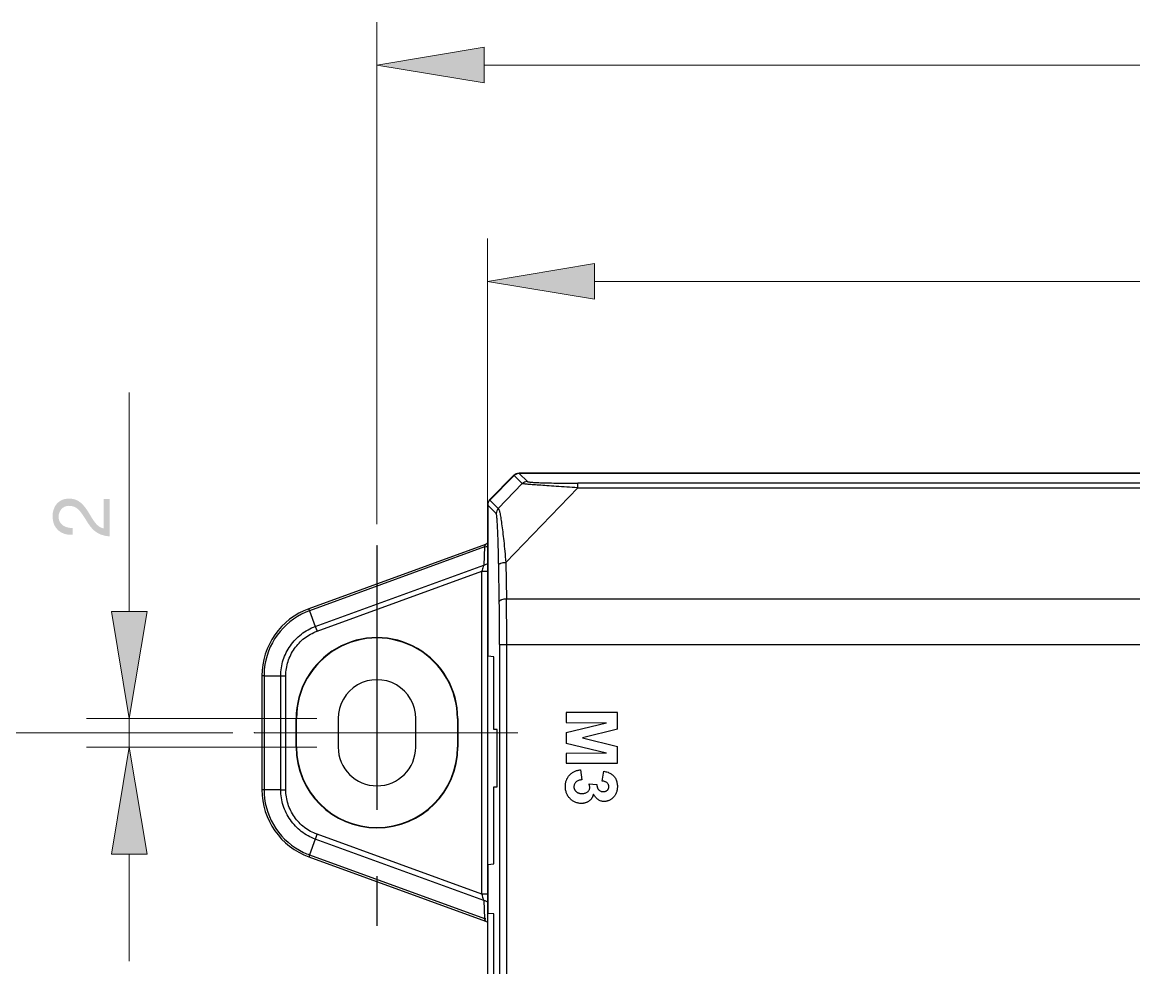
# Model space of a CAD drawing. Header units: millimetres. Extents: x 12 to 285, y 0 to 159.
# Drawn here: x 73.8 to 124.3, y 115.2 to 158.1 of the extents above; entities that cross this region are included whole.
import ezdxf

# ---------------------------------------------------------------- set-up
doc = ezdxf.new("R2010")
doc.units = ezdxf.units.MM
doc.linetypes.add('ACAD_ISO02W100', pattern=[15, 12, -3])

msp = doc.modelspace()

# ---------------------------------------------------------------- hatches: boundary and pattern name
h = msp.add_hatch(color=7)
edge = h.paths.add_edge_path(flags=0)
edge.add_spline(control_points=[(94.799714, 156.967889), (94.799714, 156.967889), (89.93819, 156.157699), (89.93819, 156.157699), (89.93819, 156.157699), (94.799714, 156.967889), (94.799714, 156.967889)], knot_values=[0, 0, 0, 0, 1, 1, 1, 2, 2, 2, 2], degree=3, periodic=1)
edge = h.paths.add_edge_path(flags=0)
edge.add_spline(control_points=[(89.93819, 156.157699), (89.93819, 156.157699), (94.799714, 155.347404), (94.799714, 155.347404), (94.799714, 155.347404), (94.799714, 156.967889), (94.799714, 156.967889), (94.799714, 156.967889), (89.93819, 156.157699), (89.93819, 156.157699)], knot_values=[0, 0, 0, 0, 1, 1, 1, 2, 2, 2, 3, 3, 3, 3], degree=3, periodic=1)
h = msp.add_hatch(color=7)
edge = h.paths.add_edge_path(flags=0)
edge.add_spline(control_points=[(99.81759, 147.151812), (99.81759, 147.151812), (94.956207, 146.341587), (94.956207, 146.341587), (94.956207, 146.341587), (99.81759, 147.151812), (99.81759, 147.151812)], knot_values=[0, 0, 0, 0, 1, 1, 1, 2, 2, 2, 2], degree=3, periodic=1)
edge = h.paths.add_edge_path(flags=0)
edge.add_spline(control_points=[(94.956207, 146.341587), (94.956207, 146.341587), (99.81759, 145.531292), (99.81759, 145.531292), (99.81759, 145.531292), (99.81759, 147.151812), (99.81759, 147.151812), (99.81759, 147.151812), (94.956207, 146.341587), (94.956207, 146.341587)], knot_values=[0, 0, 0, 0, 1, 1, 1, 2, 2, 2, 3, 3, 3, 3], degree=3, periodic=1)
h = msp.add_hatch(color=250)
edge = h.paths.add_edge_path(flags=0)
edge.add_spline(control_points=[(76.127116, 135.151617), (75.816107, 135.140716), (75.483191, 135.294316), (75.483191, 135.656513), (75.483191, 135.930903), (75.66981, 136.157704), (75.951503, 136.157704), (76.3137, 136.157704), (76.4673, 135.934608), (76.74169, 135.495505), (76.961189, 135.12971), (77.191694, 134.815103), (77.802705, 134.767513), (77.802705, 134.767513), (77.802705, 136.461411), (77.802705, 136.461411), (77.802705, 136.461411), (77.528314, 136.461411), (77.528314, 136.461411), (77.528314, 136.461411), (77.528314, 135.12971), (77.528314, 135.12971), (77.210003, 135.1882), (77.038094, 135.535792), (76.844207, 135.857702), (76.639314, 136.179682), (76.412513, 136.486987), (75.955207, 136.486987), (75.472184, 136.486987), (75.2088, 136.12479), (75.2088, 135.674787), (75.2088, 135.126006), (75.600313, 134.811398), (76.127116, 134.840714), (76.127116, 134.840714), (76.127116, 135.151617), (76.127116, 135.151617)], knot_values=[0, 0, 0, 0, 1, 1, 1, 2, 2, 2, 3, 3, 3, 4, 4, 4, 5, 5, 5, 6, 6, 6, 7, 7, 7, 8, 8, 8, 9, 9, 9, 10, 10, 10, 11, 11, 11, 12, 12, 12, 12], degree=3, periodic=1)
h = msp.add_hatch(color=7)
edge = h.paths.add_edge_path(flags=0)
edge.add_spline(control_points=[(94.962592, 134.877297), (94.962592, 134.88079), (94.959699, 134.883683), (94.956207, 134.883683), (94.952608, 134.883683), (94.949716, 134.88079), (94.949716, 134.877297), (94.949716, 134.873699), (94.952608, 134.870806), (94.956207, 134.870806), (94.959699, 134.870806), (94.962592, 134.873699), (94.962592, 134.877297), (94.962592, 134.877297), (94.962592, 134.877297), (94.962592, 134.877297)], knot_values=[0, 0, 0, 0, 1, 1, 1, 2, 2, 2, 3, 3, 3, 4, 4, 4, 5, 5, 5, 5], degree=3, periodic=1)
h = msp.add_hatch(color=7)
edge = h.paths.add_edge_path(flags=0)
edge.add_spline(control_points=[(89.944716, 134.354304), (89.944716, 134.357903), (89.941788, 134.360795), (89.93819, 134.360795), (89.934591, 134.360795), (89.931699, 134.357903), (89.931699, 134.354304), (89.931699, 134.350706), (89.934591, 134.347813), (89.93819, 134.347813), (89.941788, 134.347813), (89.944716, 134.350706), (89.944716, 134.354304), (89.944716, 134.354304), (89.944716, 134.354304), (89.944716, 134.354304)], knot_values=[0, 0, 0, 0, 1, 1, 1, 2, 2, 2, 3, 3, 3, 4, 4, 4, 5, 5, 5, 5], degree=3, periodic=1)
h = msp.add_hatch(color=7)
edge = h.paths.add_edge_path(flags=0)
edge.add_spline(control_points=[(77.877917, 131.368393), (77.877917, 131.368393), (78.688212, 126.507009), (78.688212, 126.507009), (78.688212, 126.507009), (77.877917, 131.368393), (77.877917, 131.368393)], knot_values=[0, 0, 0, 0, 1, 1, 1, 2, 2, 2, 2], degree=3, periodic=1)
edge = h.paths.add_edge_path(flags=0)
edge.add_spline(control_points=[(78.688212, 126.507009), (78.688212, 126.507009), (79.498402, 131.368393), (79.498402, 131.368393), (79.498402, 131.368393), (77.877917, 131.368393), (77.877917, 131.368393), (77.877917, 131.368393), (78.688212, 126.507009), (78.688212, 126.507009)], knot_values=[0, 0, 0, 0, 1, 1, 1, 2, 2, 2, 3, 3, 3, 3], degree=3, periodic=1)
h = msp.add_hatch(color=7)
edge = h.paths.add_edge_path(flags=0)
edge.add_spline(control_points=[(88.184814, 126.507009), (88.184814, 126.510608), (88.181886, 126.513395), (88.178287, 126.513395), (88.174689, 126.513395), (88.171796, 126.510608), (88.171796, 126.507009), (88.171796, 126.503411), (88.174689, 126.500483), (88.178287, 126.500483), (88.181886, 126.500483), (88.184814, 126.503411), (88.184814, 126.507009), (88.184814, 126.507009), (88.184814, 126.507009), (88.184814, 126.507009)], knot_values=[0, 0, 0, 0, 1, 1, 1, 2, 2, 2, 3, 3, 3, 4, 4, 4, 5, 5, 5, 5], degree=3, periodic=1)
h = msp.add_hatch(color=7)
edge = h.paths.add_edge_path(flags=0)
edge.add_spline(control_points=[(84.37439, 125.858816), (84.37439, 125.862414), (84.371497, 125.865201), (84.367899, 125.865201), (84.364301, 125.865201), (84.361408, 125.862414), (84.361408, 125.858816), (84.361408, 125.855217), (84.364301, 125.852289), (84.367899, 125.852289), (84.371497, 125.852289), (84.37439, 125.855217), (84.37439, 125.858816), (84.37439, 125.858816), (84.37439, 125.858816), (84.37439, 125.858816)], knot_values=[0, 0, 0, 0, 1, 1, 1, 2, 2, 2, 3, 3, 3, 4, 4, 4, 5, 5, 5, 5], degree=3, periodic=1)
h = msp.add_hatch(color=7)
edge = h.paths.add_edge_path(flags=0)
edge.add_spline(control_points=[(79.498402, 120.349097), (79.498402, 120.349097), (78.688212, 125.210586), (78.688212, 125.210586), (78.688212, 125.210586), (79.498402, 120.349097), (79.498402, 120.349097)], knot_values=[0, 0, 0, 0, 1, 1, 1, 2, 2, 2, 2], degree=3, periodic=1)
edge = h.paths.add_edge_path(flags=0)
edge.add_spline(control_points=[(78.688212, 125.210586), (78.688212, 125.210586), (77.877917, 120.349097), (77.877917, 120.349097), (77.877917, 120.349097), (79.498402, 120.349097), (79.498402, 120.349097), (79.498402, 120.349097), (78.688212, 125.210586), (78.688212, 125.210586)], knot_values=[0, 0, 0, 0, 1, 1, 1, 2, 2, 2, 3, 3, 3, 3], degree=3, periodic=1)
h = msp.add_hatch(color=7)
edge = h.paths.add_edge_path(flags=0)
edge.add_spline(control_points=[(78.694598, 125.210586), (78.694598, 125.214185), (78.691705, 125.217007), (78.688212, 125.217007), (78.684614, 125.217007), (78.681686, 125.214185), (78.681686, 125.210586), (78.681686, 125.206988), (78.684614, 125.204095), (78.688212, 125.204095), (78.691705, 125.204095), (78.694598, 125.206988), (78.694598, 125.210586), (78.694598, 125.210586), (78.694598, 125.210586), (78.694598, 125.210586)], knot_values=[0, 0, 0, 0, 1, 1, 1, 2, 2, 2, 3, 3, 3, 4, 4, 4, 5, 5, 5, 5], degree=3, periodic=1)
h = msp.add_hatch(color=7)
edge = h.paths.add_edge_path(flags=0)
edge.add_spline(control_points=[(88.184814, 125.210586), (88.184814, 125.214185), (88.181886, 125.217007), (88.178287, 125.217007), (88.174689, 125.217007), (88.171796, 125.214185), (88.171796, 125.210586), (88.171796, 125.206988), (88.174689, 125.204095), (88.178287, 125.204095), (88.181886, 125.204095), (88.184814, 125.206988), (88.184814, 125.210586), (88.184814, 125.210586), (88.184814, 125.210586), (88.184814, 125.210586)], knot_values=[0, 0, 0, 0, 1, 1, 1, 2, 2, 2, 3, 3, 3, 4, 4, 4, 5, 5, 5, 5], degree=3, periodic=1)

# ---------------------------------------------------------------- linework, layer by layer
at = {"color": 7, "lineweight": 15}
for points in [[(89.93819, 135.326595), (89.93819, 158.102316)], [(94.799714, 156.157699), (192.728497, 156.157699)], [(94.956207, 135.849482), (94.956207, 148.286204)], [(99.81759, 146.341587), (187.713091, 146.341587)], [(78.688212, 131.368393), (78.688212, 141.293514)], [(87.205996, 126.507009), (76.743595, 126.507009)], [(78.688212, 126.507009), (78.688212, 125.210586)], [(83.395608, 125.858816), (69.486216, 125.858816)], [(87.205996, 125.210586), (76.743595, 125.210586)], [(78.688212, 120.349097), (78.688212, 115.487608)]]:
    msp.add_lwpolyline(points, dxfattribs=at)
at = {"color": 7, "lineweight": 25}
for points in [[(96.158897, 137.541299), (95.050716, 136.431001)], [(95.062111, 136.419712), (96.170291, 137.53001)], [(96.170291, 137.53001), (96.536792, 137.163403)], [(191.140503, 137.636408), (96.388096, 137.636408)], [(96.399491, 137.625013), (96.765816, 137.258688)], [(191.129214, 137.625013), (96.399491, 137.625013)], [(95.447485, 136.034197), (96.536792, 137.163403)], [(99.055414, 136.976713), (95.788798, 133.590117)], [(99.055414, 136.976713), (99.055414, 137.184288)], [(188.470505, 137.184288), (99.055414, 137.184288)], [(99.055414, 136.976713), (188.470505, 136.976713)], [(95.447485, 136.034197), (95.062111, 136.419712)], [(94.956207, 136.202189), (94.956207, 91.10389)], [(94.967496, 136.190901), (94.967496, 129.329408)], [(95.352694, 135.805703), (94.967496, 136.190901)], [(94.869811, 134.409091), (86.847292, 131.489184)], [(94.816895, 134.288899), (86.878195, 131.399508)], [(94.816895, 134.288899), (94.783487, 133.464387)], [(94.93631, 134.442604), (94.898986, 134.421614), (94.869317, 134.408985)], [(87.139286, 130.682099), (94.783487, 133.464387)], [(95.492887, 131.809189), (95.464912, 133.473983)], [(95.788798, 133.590117), (95.816596, 131.925394)], [(87.216192, 130.466199), (94.696809, 133.189009)], [(94.696809, 118.528587), (94.696809, 133.189009)], [(94.696809, 133.189009), (94.956207, 133.189009)], [(191.714085, 131.925394), (95.816596, 131.925394)], [(86.878195, 131.399508), (87.139286, 130.682099)], [(87.138616, 130.681888), (87.216192, 130.466199)], [(87.174211, 130.582898), (87.187687, 130.545186)], [(95.508586, 129.85801), (95.508586, 97.44821)], [(95.508586, 129.85801), (169.364201, 129.85801)], [(95.832401, 97.44821), (95.832401, 129.85801)], [(95.247601, 129.307007), (94.967496, 129.329408)], [(95.247601, 126.001197), (95.247601, 129.307007)], [(84.715209, 128.444183), (84.715209, 123.273413)], [(84.810106, 128.445806), (84.810106, 123.271684)], [(84.810106, 128.445806), (85.573411, 128.445806)], [(85.573411, 123.271684), (85.573411, 128.445806)], [(85.802611, 123.270203), (85.802611, 128.447393)], [(98.521202, 126.779495), (98.521202, 126.330691)], [(100.854686, 126.779495), (98.521202, 126.779495)], [(100.854686, 126.020317), (100.854686, 126.779495)], [(86.267713, 125.210586), (86.267713, 126.507009)], [(86.284611, 125.210586), (86.284611, 126.507009)], [(88.178287, 126.507009), (88.178287, 125.210586)], [(91.698092, 125.210586), (91.698092, 126.507009)], [(93.591803, 126.507009), (93.591803, 125.210586)], [(93.608807, 126.507009), (93.608807, 125.210586)], [(98.521202, 126.330691), (100.358293, 126.315698)], [(98.521202, 125.877795), (100.358293, 126.315698)], [(95.3891, 126.001197), (95.247601, 126.001197)], [(95.3891, 123.408386), (95.3891, 126.001197)], [(98.521202, 125.877795), (98.521202, 125.377486)], [(100.854686, 126.020317), (99.263094, 125.627605)], [(100.358293, 124.939583), (98.521202, 125.377486)], [(99.263094, 125.627605), (100.854686, 125.234999)], [(100.854686, 124.475786), (100.854686, 125.234999)], [(100.358293, 124.939583), (98.521202, 124.924589)], [(98.521202, 124.924589), (98.521202, 124.475786)], [(98.521202, 124.475786), (100.854686, 124.475786)], [(99.184107, 124.176701), (99.239211, 123.727897)], [(100.166699, 123.668101), (100.234009, 124.116905)], [(85.573411, 123.271684), (84.810106, 123.271684)], [(85.573411, 123.271684), (85.802611, 123.270203)], [(95.247601, 119.908195), (95.247601, 123.408386)], [(95.247601, 123.408386), (95.3891, 123.408386)], [(99.565001, 123.548509), (99.927304, 123.506317)], [(94.696809, 118.528587), (87.216192, 121.251397)], [(87.139286, 121.035497), (86.878195, 120.318088)], [(94.783487, 118.253209), (87.139286, 121.035497)], [(86.847292, 120.228412), (94.869811, 117.308505)], [(86.878195, 120.318088), (94.816895, 117.428697)], [(94.967496, 119.885794), (95.247601, 119.908195)], [(94.967496, 119.885794), (94.967496, 117.661883)], [(94.956207, 118.528587), (94.696809, 118.528587)], [(94.783487, 118.253209), (94.816895, 117.428697)], [(95.247601, 117.639517), (94.967496, 117.661883)], [(95.247601, 114.333707), (95.247601, 117.639517)], [(94.869388, 117.308505), (94.900009, 117.295594), (94.937298, 117.274215), (94.956207, 117.259893)]]:
    msp.add_lwpolyline(points, dxfattribs=at)
at = {"color": 7, "linetype": 'ACAD_ISO02W100', "lineweight": 25}
msp.add_lwpolyline([(89.93819, 134.354304), (89.93819, 117.099096)], dxfattribs=at)
at = {"color": 7, "linetype": 'ACAD_ISO02W100', "lineweight": 15}
msp.add_lwpolyline([(84.367899, 125.858816), (96.336203, 125.858816)], dxfattribs=at)
at = {"color": 7, "lineweight": 15}
for points, knots in [([(94.799714, 156.967889), (94.799714, 156.967889), (89.93819, 156.157699), (89.93819, 156.157699), (89.93819, 156.157699), (94.799714, 156.967889), (94.799714, 156.967889)], [0, 0, 0, 0, 1, 1, 1, 2, 2, 2, 2]), ([(89.93819, 156.157699), (89.93819, 156.157699), (94.799714, 155.347404), (94.799714, 155.347404), (94.799714, 155.347404), (94.799714, 156.967889), (94.799714, 156.967889), (94.799714, 156.967889), (89.93819, 156.157699), (89.93819, 156.157699)], [0, 0, 0, 0, 1, 1, 1, 2, 2, 2, 3, 3, 3, 3]), ([(99.81759, 147.151812), (99.81759, 147.151812), (94.956207, 146.341587), (94.956207, 146.341587), (94.956207, 146.341587), (99.81759, 147.151812), (99.81759, 147.151812)], [0, 0, 0, 0, 1, 1, 1, 2, 2, 2, 2]), ([(94.956207, 146.341587), (94.956207, 146.341587), (99.81759, 145.531292), (99.81759, 145.531292), (99.81759, 145.531292), (99.81759, 147.151812), (99.81759, 147.151812), (99.81759, 147.151812), (94.956207, 146.341587), (94.956207, 146.341587)], [0, 0, 0, 0, 1, 1, 1, 2, 2, 2, 3, 3, 3, 3]), ([(94.962592, 134.877297), (94.962592, 134.88079), (94.959699, 134.883683), (94.956207, 134.883683), (94.952608, 134.883683), (94.949716, 134.88079), (94.949716, 134.877297), (94.949716, 134.873699), (94.952608, 134.870806), (94.956207, 134.870806), (94.959699, 134.870806), (94.962592, 134.873699), (94.962592, 134.877297), (94.962592, 134.877297), (94.962592, 134.877297), (94.962592, 134.877297)], [0, 0, 0, 0, 1, 1, 1, 2, 2, 2, 3, 3, 3, 4, 4, 4, 5, 5, 5, 5]), ([(77.877917, 131.368393), (77.877917, 131.368393), (78.688212, 126.507009), (78.688212, 126.507009), (78.688212, 126.507009), (77.877917, 131.368393), (77.877917, 131.368393)], [0, 0, 0, 0, 1, 1, 1, 2, 2, 2, 2]), ([(78.688212, 126.507009), (78.688212, 126.507009), (79.498402, 131.368393), (79.498402, 131.368393), (79.498402, 131.368393), (77.877917, 131.368393), (77.877917, 131.368393), (77.877917, 131.368393), (78.688212, 126.507009), (78.688212, 126.507009)], [0, 0, 0, 0, 1, 1, 1, 2, 2, 2, 3, 3, 3, 3]), ([(88.184814, 126.507009), (88.184814, 126.510608), (88.181886, 126.513395), (88.178287, 126.513395), (88.174689, 126.513395), (88.171796, 126.510608), (88.171796, 126.507009), (88.171796, 126.503411), (88.174689, 126.500483), (88.178287, 126.500483), (88.181886, 126.500483), (88.184814, 126.503411), (88.184814, 126.507009), (88.184814, 126.507009), (88.184814, 126.507009), (88.184814, 126.507009)], [0, 0, 0, 0, 1, 1, 1, 2, 2, 2, 3, 3, 3, 4, 4, 4, 5, 5, 5, 5]), ([(78.688212, 125.210586), (78.688212, 125.210586), (77.877917, 120.349097), (77.877917, 120.349097), (77.877917, 120.349097), (79.498402, 120.349097), (79.498402, 120.349097), (79.498402, 120.349097), (78.688212, 125.210586), (78.688212, 125.210586)], [0, 0, 0, 0, 1, 1, 1, 2, 2, 2, 3, 3, 3, 3]), ([(78.694598, 125.210586), (78.694598, 125.214185), (78.691705, 125.217007), (78.688212, 125.217007), (78.684614, 125.217007), (78.681686, 125.214185), (78.681686, 125.210586), (78.681686, 125.206988), (78.684614, 125.204095), (78.688212, 125.204095), (78.691705, 125.204095), (78.694598, 125.206988), (78.694598, 125.210586), (78.694598, 125.210586), (78.694598, 125.210586), (78.694598, 125.210586)], [0, 0, 0, 0, 1, 1, 1, 2, 2, 2, 3, 3, 3, 4, 4, 4, 5, 5, 5, 5]), ([(79.498402, 120.349097), (79.498402, 120.349097), (78.688212, 125.210586), (78.688212, 125.210586), (78.688212, 125.210586), (79.498402, 120.349097), (79.498402, 120.349097)], [0, 0, 0, 0, 1, 1, 1, 2, 2, 2, 2]), ([(88.184814, 125.210586), (88.184814, 125.214185), (88.181886, 125.217007), (88.178287, 125.217007), (88.174689, 125.217007), (88.171796, 125.214185), (88.171796, 125.210586), (88.171796, 125.206988), (88.174689, 125.204095), (88.178287, 125.204095), (88.181886, 125.204095), (88.184814, 125.206988), (88.184814, 125.210586), (88.184814, 125.210586), (88.184814, 125.210586), (88.184814, 125.210586)], [0, 0, 0, 0, 1, 1, 1, 2, 2, 2, 3, 3, 3, 4, 4, 4, 5, 5, 5, 5])]:
    msp.add_open_spline(points, degree=3, knots=knots, dxfattribs=at)
at = {"color": 7, "lineweight": 25}
for points in [[(96.388096, 137.636408), (96.302089, 137.636408), (96.219716, 137.602082), (96.158897, 137.541299)], [(96.399491, 137.625013), (96.313413, 137.625013), (96.231004, 137.590899), (96.170291, 137.53001)], [(96.765816, 137.258688), (96.679808, 137.258512), (96.597505, 137.224293), (96.536792, 137.163403)], [(95.050716, 136.431001), (94.990214, 136.370288), (94.956207, 136.288091), (94.956207, 136.202189)], [(95.062111, 136.419712), (95.001503, 136.358999), (94.967496, 136.276696), (94.967496, 136.190901)], [(95.447485, 136.034197), (95.386913, 135.973484), (95.352799, 135.891392), (95.352694, 135.805703)], [(95.508692, 129.85801), (95.508692, 130.508215), (95.5034, 131.15849), (95.492887, 131.808589)], [(95.832401, 129.85801), (95.832612, 130.546915), (95.827391, 131.235784), (95.816596, 131.924688)], [(86.847292, 131.48929), (85.567308, 131.0232), (84.715315, 129.806399), (84.715209, 128.444183)], [(86.705793, 131.330787), (85.651693, 130.874998), (84.930192, 129.880694), (84.823688, 128.737306)], [(86.878195, 131.399508), (86.819987, 131.378306), (86.76259, 131.355411), (86.705793, 131.330787)], [(84.823688, 128.737306), (84.814586, 128.640398), (84.810106, 128.543102), (84.81, 128.445806)], [(85.573411, 128.445806), (85.649894, 128.446194), (85.726199, 128.446793), (85.802611, 128.447393)], [(84.715209, 123.273413), (84.715315, 121.911197), (85.567308, 120.694396), (86.847292, 120.228306)], [(84.81, 123.271684), (84.810106, 123.209913), (84.811905, 123.148106), (84.815609, 123.0863)], [(84.815609, 123.0863), (84.883413, 121.939913), (85.571012, 120.921796), (86.608991, 120.430589)], [(86.608991, 120.430589), (86.697009, 120.388996), (86.786791, 120.35139), (86.878195, 120.318088)], [(94.885404, 117.412716), (94.863003, 117.419983), (94.840107, 117.42531), (94.816895, 117.428697)]]:
    msp.add_open_spline(points, degree=3, dxfattribs=at)
for points, knots in [([(99.055414, 136.976784), (98.887492, 136.987085), (98.719499, 136.997598), (98.551612, 137.008287), (98.395014, 137.0182), (98.238486, 137.028395), (98.081994, 137.038908), (97.940601, 137.048292), (97.799384, 137.057817), (97.658202, 137.067589), (97.535506, 137.076196), (97.412916, 137.08491), (97.290396, 137.094082), (97.189502, 137.101491), (97.088713, 137.109287), (96.987889, 137.117401), (96.946402, 137.120717), (96.904986, 137.124209), (96.8635, 137.127702), (96.828293, 137.130701), (96.793085, 137.133805), (96.757984, 137.137015), (96.729409, 137.139696), (96.700799, 137.142413), (96.672188, 137.145306), (96.650316, 137.147599), (96.628409, 137.149786), (96.606501, 137.152608), (96.591402, 137.154407), (96.576409, 137.156383), (96.56131, 137.158605), (96.552985, 137.159805), (96.5448, 137.161004), (96.536792, 137.163509)], [0, 0, 0, 0, 1, 1, 1, 2, 2, 2, 3, 3, 3, 4, 4, 4, 5, 5, 5, 6, 6, 6, 7, 7, 7, 8, 8, 8, 9, 9, 9, 10, 10, 10, 11, 11, 11, 11]), ([(96.765816, 137.258688), (96.767509, 137.256995), (96.769908, 137.25569), (96.772307, 137.254808), (96.776011, 137.253185), (96.779786, 137.251915), (96.783596, 137.250786), (96.795802, 137.247294), (96.808396, 137.245106), (96.820884, 137.243096), (96.839687, 137.240203), (96.85849, 137.237804), (96.877293, 137.235687), (96.902411, 137.233006), (96.927494, 137.230713), (96.952717, 137.228702), (96.983903, 137.226198), (97.015088, 137.22401), (97.046486, 137.221999), (97.083598, 137.219812), (97.120816, 137.217696), (97.158104, 137.215896), (97.200896, 137.213709), (97.243794, 137.21191), (97.286692, 137.210111), (97.335093, 137.208206), (97.383388, 137.206513), (97.431684, 137.20489), (97.543585, 137.201186), (97.655486, 137.198399), (97.767316, 137.196), (97.896997, 137.193283), (98.026608, 137.191308), (98.156289, 137.189614), (98.300611, 137.187815), (98.444897, 137.18651), (98.589183, 137.185593), (98.744617, 137.184711), (98.900015, 137.184288), (99.055414, 137.184288)], [0, 0, 0, 0, 1, 1, 1, 2, 2, 2, 3, 3, 3, 4, 4, 4, 5, 5, 5, 6, 6, 6, 7, 7, 7, 8, 8, 8, 9, 9, 9, 10, 10, 10, 11, 11, 11, 12, 12, 12, 13, 13, 13, 13]), ([(95.464912, 133.473983), (95.462302, 133.632309), (95.459197, 133.790706), (95.455705, 133.948998), (95.452389, 134.096), (95.448684, 134.243109), (95.444416, 134.390111), (95.440606, 134.522191), (95.436302, 134.654306), (95.431398, 134.786316), (95.4272, 134.900298), (95.422508, 135.01421), (95.417005, 135.128087), (95.414606, 135.177299), (95.412101, 135.226583), (95.409385, 135.275795), (95.406986, 135.319504), (95.404411, 135.363108), (95.401483, 135.406817), (95.399084, 135.444705), (95.396509, 135.482488), (95.393616, 135.520411), (95.391111, 135.552196), (95.388395, 135.584017), (95.385396, 135.615802), (95.382997, 135.641414), (95.380316, 135.66699), (95.377212, 135.69239), (95.374813, 135.711617), (95.372202, 135.730702), (95.368992, 135.749787), (95.366805, 135.762593), (95.364512, 135.775293), (95.360807, 135.787605), (95.359714, 135.791486), (95.358409, 135.795401), (95.356715, 135.799211), (95.355692, 135.801504), (95.354493, 135.803903), (95.352694, 135.805703)], [0, 0, 0, 0, 1, 1, 1, 2, 2, 2, 3, 3, 3, 4, 4, 4, 5, 5, 5, 6, 6, 6, 7, 7, 7, 8, 8, 8, 9, 9, 9, 10, 10, 10, 11, 11, 11, 12, 12, 12, 13, 13, 13, 13]), ([(95.447485, 136.034197), (95.454188, 136.032115), (95.458492, 136.025589), (95.462196, 136.019204), (95.46911, 136.007103), (95.473908, 135.995215), (95.478283, 135.982903), (95.484915, 135.964488), (95.490594, 135.945085), (95.495816, 135.925682), (95.502695, 135.899788), (95.508692, 135.873894), (95.514407, 135.847895), (95.521604, 135.815298), (95.528095, 135.78249), (95.534304, 135.749717), (95.541712, 135.710594), (95.548485, 135.671294), (95.555117, 135.631995), (95.571416, 135.535193), (95.585809, 135.438214), (95.599391, 135.340988), (95.616007, 135.221291), (95.631388, 135.101488), (95.645993, 134.981614), (95.662891, 134.842302), (95.678696, 134.702708), (95.693794, 134.563113), (95.710692, 134.407186), (95.726603, 134.251399), (95.741807, 134.095401), (95.758212, 133.92709), (95.773804, 133.758604), (95.788692, 133.590117)], [0, 0, 0, 0, 1, 1, 1, 2, 2, 2, 3, 3, 3, 4, 4, 4, 5, 5, 5, 6, 6, 6, 7, 7, 7, 8, 8, 8, 9, 9, 9, 10, 10, 10, 11, 11, 11, 11]), ([(94.869317, 134.408985), (94.867801, 134.408491), (94.866813, 134.407186), (94.865684, 134.40581), (94.863991, 134.403517), (94.862509, 134.401083), (94.861098, 134.398613), (94.856512, 134.390711), (94.852596, 134.381997), (94.848997, 134.373284), (94.843706, 134.360795), (94.838802, 134.348413), (94.833899, 134.335783), (94.828007, 134.320296), (94.822398, 134.304598), (94.816895, 134.288899)], [0, 0, 0, 0, 1, 1, 1, 2, 2, 2, 3, 3, 3, 4, 4, 4, 5, 5, 5, 5]), ([(94.816895, 134.288899), (94.829595, 134.290804), (94.842295, 134.293203), (94.854889, 134.296308), (94.89059, 134.304915), (94.925586, 134.318215), (94.957089, 134.336983)], [0, 0, 0, 0, 1, 1, 1, 2, 2, 2, 2]), ([(94.783487, 133.464387), (94.77629, 133.443785), (94.769305, 133.423288), (94.762496, 133.402686), (94.739107, 133.331884), (94.717411, 133.260587), (94.696809, 133.189009)], [0, 0, 0, 0, 1, 1, 1, 2, 2, 2, 2]), ([(94.956983, 133.535683), (94.945694, 133.526511), (94.933594, 133.518186), (94.920999, 133.510813), (94.879089, 133.486294), (94.831288, 133.471407), (94.783487, 133.464387)], [0, 0, 0, 0, 1, 1, 1, 2, 2, 2, 2]), ([(95.464912, 133.473983), (95.466817, 133.490387), (95.478494, 133.504815), (95.491406, 133.515787), (95.501001, 133.524112), (95.511514, 133.530498), (95.522415, 133.536213), (95.535785, 133.543303), (95.549896, 133.549301), (95.56429, 133.554486), (95.599215, 133.567186), (95.635516, 133.575194), (95.672099, 133.580698), (95.710798, 133.586483), (95.74971, 133.589588), (95.788798, 133.590117)], [0, 0, 0, 0, 1, 1, 1, 2, 2, 2, 3, 3, 3, 4, 4, 4, 5, 5, 5, 5]), ([(95.816596, 131.925394), (95.777685, 131.924794), (95.738703, 131.92169), (95.700109, 131.915904), (95.663385, 131.910401), (95.627084, 131.902393), (95.592194, 131.889693), (95.577801, 131.884507), (95.563584, 131.878404), (95.550214, 131.871384), (95.539313, 131.865704), (95.529012, 131.859283), (95.519311, 131.850993), (95.506293, 131.839986), (95.494687, 131.825593), (95.492887, 131.809189)], [0, 0, 0, 0, 1, 1, 1, 2, 2, 2, 3, 3, 3, 4, 4, 4, 5, 5, 5, 5]), ([(86.877596, 131.399296), (86.873292, 131.412314), (86.869305, 131.424308), (86.864507, 131.438208), (86.860909, 131.448403), (86.856887, 131.459692), (86.8547, 131.466783), (86.853395, 131.471087), (86.852689, 131.474015), (86.848809, 131.483998), (86.847715, 131.487103), (86.846304, 131.490701), (86.847292, 131.489184)], [0, 0, 0, 0, 1, 1, 1, 2, 2, 2, 3, 3, 3, 4, 4, 4, 4]), ([(85.573411, 128.445806), (85.570413, 128.687106), (85.608513, 128.930416), (85.68249, 129.161486), (85.756503, 129.392591), (85.866393, 129.611489), (86.005317, 129.809891), (86.144312, 130.008399), (86.312304, 130.186411), (86.504216, 130.335001), (86.695986, 130.483485), (86.911603, 130.602513), (87.139286, 130.682099)], [0, 0, 0, 0, 1, 1, 1, 2, 2, 2, 3, 3, 3, 4, 4, 4, 4]), ([(85.802611, 128.447393), (85.799683, 128.665092), (85.834502, 128.884696), (85.901601, 129.093082), (85.968593, 129.301715), (86.068112, 129.498988), (86.193489, 129.678094), (86.318901, 129.857199), (86.470314, 130.018101), (86.643316, 130.152509), (86.816212, 130.286706), (87.010593, 130.394515), (87.216192, 130.466199)], [0, 0, 0, 0, 1, 1, 1, 2, 2, 2, 3, 3, 3, 4, 4, 4, 4]), ([(93.608807, 126.507009), (93.608807, 127.818284), (92.909108, 129.030111), (91.773516, 129.685784), (90.637783, 130.341492), (89.238596, 130.341492), (88.103004, 129.685784), (86.967307, 129.030111), (86.267713, 127.818284), (86.267713, 126.507009)], [0, 0, 0, 0, 1, 1, 1, 2, 2, 2, 3, 3, 3, 3]), ([(93.591803, 126.507009), (93.591803, 127.812287), (92.895491, 129.018505), (91.765014, 129.671109), (90.634608, 130.323712), (89.241806, 130.323712), (88.111506, 129.671109), (86.980995, 129.018505), (86.284611, 127.812287), (86.284611, 126.507009)], [0, 0, 0, 0, 1, 1, 1, 2, 2, 2, 3, 3, 3, 3]), ([(84.810106, 128.445806), (84.796312, 128.4457), (84.783683, 128.445488), (84.769007, 128.445382), (84.758107, 128.445382), (84.746183, 128.445382), (84.738704, 128.444994), (84.734188, 128.444712), (84.731296, 128.444394), (84.720501, 128.4445), (84.717396, 128.444606), (84.713516, 128.444712), (84.715209, 128.444183)], [0, 0, 0, 0, 1, 1, 1, 2, 2, 2, 3, 3, 3, 4, 4, 4, 4]), ([(91.698092, 126.507009), (91.698092, 127.135801), (91.362706, 127.71679), (90.818194, 128.031115), (90.273611, 128.345511), (89.602804, 128.345511), (89.058291, 128.031115), (88.513708, 127.71679), (88.178287, 127.135801), (88.178287, 126.507009)], [0, 0, 0, 0, 1, 1, 1, 2, 2, 2, 3, 3, 3, 3]), ([(86.267713, 125.210586), (86.267713, 123.183384), (87.910987, 121.540004), (89.93819, 121.540004), (91.965392, 121.540004), (93.608701, 123.183384), (93.608807, 125.210586)], [0, 0, 0, 0, 1, 1, 1, 2, 2, 2, 2]), ([(86.284611, 125.210586), (86.284611, 123.192803), (87.920407, 121.557008), (89.93819, 121.557008), (91.956008, 121.557008), (93.591803, 123.192698), (93.591803, 125.210586)], [0, 0, 0, 0, 1, 1, 1, 2, 2, 2, 2]), ([(88.178287, 125.210586), (88.178287, 124.238613), (88.966216, 123.450684), (89.93819, 123.450684), (90.910198, 123.450684), (91.698092, 124.238613), (91.698092, 125.210586)], [0, 0, 0, 0, 1, 1, 1, 2, 2, 2, 2]), ([(98.491287, 123.421686), (98.49171, 123.447191), (98.492204, 123.472591), (98.494109, 123.497991), (98.496014, 123.522298), (98.499295, 123.54671), (98.503493, 123.570911), (98.507515, 123.5943), (98.512383, 123.617583), (98.518416, 123.640514), (98.524307, 123.662915), (98.531504, 123.685105), (98.539406, 123.706906), (98.547414, 123.728285), (98.556092, 123.749487), (98.566111, 123.769983), (98.576095, 123.790409), (98.587313, 123.810094), (98.599307, 123.829391), (98.611408, 123.848794), (98.624214, 123.867808), (98.638113, 123.885906), (98.652083, 123.904286), (98.667217, 123.921783), (98.682986, 123.938717), (98.698791, 123.955685), (98.715195, 123.971984), (98.732516, 123.9874), (98.749697, 124.002605), (98.767688, 124.016786), (98.786315, 124.030404), (98.804801, 124.043809), (98.823709, 124.056403), (98.843289, 124.068186), (98.863009, 124.08011), (98.883294, 124.091011), (98.904107, 124.100994), (98.925098, 124.111013), (98.946617, 124.120115), (98.968595, 124.128088), (98.990997, 124.136202), (99.013786, 124.143293), (99.036787, 124.149607), (99.060494, 124.155993), (99.084306, 124.161602), (99.108401, 124.165906), (99.133484, 124.170492), (99.158707, 124.173596), (99.184107, 124.176701)], [0, 0, 0, 0, 1, 1, 1, 2, 2, 2, 3, 3, 3, 4, 4, 4, 5, 5, 5, 6, 6, 6, 7, 7, 7, 8, 8, 8, 9, 9, 9, 10, 10, 10, 11, 11, 11, 12, 12, 12, 13, 13, 13, 14, 14, 14, 15, 15, 15, 16, 16, 16, 16]), ([(99.239211, 123.727897), (99.211589, 123.724087), (99.184107, 123.720206), (99.157014, 123.713891), (99.132602, 123.708212), (99.108683, 123.700698), (99.0854, 123.691384), (99.064092, 123.682988), (99.043314, 123.67311), (99.023699, 123.66101), (99.00539, 123.649792), (98.988104, 123.636492), (98.972299, 123.621816), (98.957483, 123.607988), (98.944007, 123.592889), (98.932083, 123.576484), (98.920794, 123.560786), (98.911092, 123.544099), (98.90319, 123.526496), (98.895288, 123.508892), (98.889291, 123.490513), (98.885798, 123.471815), (98.8822, 123.452307), (98.881212, 123.432304), (98.880189, 123.412408)], [0, 0, 0, 0, 1, 1, 1, 2, 2, 2, 3, 3, 3, 4, 4, 4, 5, 5, 5, 6, 6, 6, 7, 7, 7, 8, 8, 8, 8]), ([(100.465784, 123.411914), (100.465008, 123.428106), (100.464197, 123.444299), (100.461198, 123.460103), (100.458199, 123.475308), (100.453084, 123.490195), (100.446593, 123.504483), (100.440208, 123.518805), (100.432094, 123.532493), (100.422816, 123.545193), (100.412903, 123.558599), (100.401508, 123.570911), (100.38909, 123.582094), (100.376002, 123.593982), (100.361715, 123.604601), (100.346616, 123.613914), (100.330494, 123.623792), (100.313384, 123.632188), (100.29571, 123.639103), (100.276096, 123.646687), (100.255917, 123.652508), (100.235385, 123.656883), (100.212596, 123.661786), (100.1897, 123.664891), (100.166699, 123.668101)], [0, 0, 0, 0, 1, 1, 1, 2, 2, 2, 3, 3, 3, 4, 4, 4, 5, 5, 5, 6, 6, 6, 7, 7, 7, 8, 8, 8, 8]), ([(100.234009, 124.116905), (100.268299, 124.109496), (100.302483, 124.102088), (100.336315, 124.092986), (100.367289, 124.084696), (100.39791, 124.075101), (100.428002, 124.063988), (100.455307, 124.054004), (100.482188, 124.042786), (100.508294, 124.02991), (100.532283, 124.018092), (100.555707, 124.004898), (100.578003, 123.990116), (100.599416, 123.976111), (100.619983, 123.960695), (100.639316, 123.943903), (100.658612, 123.927004), (100.67671, 123.908695), (100.693502, 123.889187), (100.710612, 123.869184), (100.726311, 123.848088), (100.740704, 123.82611), (100.755591, 123.803109), (100.768997, 123.779191), (100.780885, 123.754602), (100.793197, 123.729202), (100.803886, 123.703096), (100.813094, 123.676497), (100.822513, 123.649615), (100.830415, 123.622099), (100.836483, 123.594194), (100.842798, 123.565584), (100.847384, 123.536515), (100.8501, 123.507305), (100.852887, 123.476789), (100.853804, 123.446204), (100.854686, 123.415583)], [0, 0, 0, 0, 1, 1, 1, 2, 2, 2, 3, 3, 3, 4, 4, 4, 5, 5, 5, 6, 6, 6, 7, 7, 7, 8, 8, 8, 9, 9, 9, 10, 10, 10, 11, 11, 11, 12, 12, 12, 12]), ([(84.810106, 123.271684), (84.796312, 123.271896), (84.783683, 123.272108), (84.769007, 123.272214), (84.758107, 123.272284), (84.746183, 123.272284), (84.738704, 123.272602), (84.734188, 123.272884), (84.731401, 123.273201), (84.720501, 123.273096), (84.71729, 123.27299), (84.71341, 123.272884), (84.715209, 123.273413)], [0, 0, 0, 0, 1, 1, 1, 2, 2, 2, 3, 3, 3, 4, 4, 4, 4]), ([(87.139286, 121.035497), (86.911603, 121.115083), (86.695915, 121.234216), (86.50411, 121.382701), (86.312199, 121.531291), (86.1441, 121.709408), (86.005211, 121.907916), (85.866217, 122.106283), (85.756397, 122.325111), (85.682384, 122.556286), (85.608513, 122.787285), (85.570413, 123.03049), (85.573411, 123.271684)], [0, 0, 0, 0, 1, 1, 1, 2, 2, 2, 3, 3, 3, 4, 4, 4, 4]), ([(87.216192, 121.251397), (87.010593, 121.323116), (86.816106, 121.43089), (86.64321, 121.565193), (86.470208, 121.699601), (86.318796, 121.860503), (86.193383, 122.039608), (86.0679, 122.218713), (85.968593, 122.415987), (85.901495, 122.624584), (85.834502, 122.832899), (85.799683, 123.052504), (85.802611, 123.270203)], [0, 0, 0, 0, 1, 1, 1, 2, 2, 2, 3, 3, 3, 4, 4, 4, 4]), ([(99.220514, 122.650901), (99.195714, 122.651395), (99.170913, 122.651889), (99.146184, 122.654182), (99.122195, 122.656405), (99.098417, 122.660215), (99.074711, 122.665013), (99.051498, 122.669493), (99.028497, 122.67489), (99.00599, 122.681805), (98.983588, 122.688613), (98.96161, 122.696904), (98.940091, 122.706111), (98.918501, 122.715283), (98.897405, 122.725514), (98.877014, 122.736909), (98.8562, 122.748586), (98.836198, 122.761497), (98.816689, 122.775291), (98.796792, 122.78919), (98.777601, 122.803901), (98.759186, 122.819706), (98.740101, 122.836004), (98.721898, 122.853396), (98.704506, 122.871493), (98.686902, 122.889803), (98.67011, 122.908817), (98.654411, 122.928608), (98.639101, 122.948011), (98.624884, 122.968084), (98.611514, 122.988898), (98.598108, 123.0095), (98.58569, 123.030596), (98.574507, 123.052504), (98.563395, 123.074305), (98.553517, 123.096883), (98.544592, 123.119814), (98.535702, 123.142815), (98.527799, 123.166204), (98.521202, 123.189911), (98.514606, 123.214217), (98.509208, 123.238911), (98.504904, 123.263782), (98.500283, 123.289394), (98.496684, 123.315394), (98.494603, 123.341393), (98.492486, 123.368099), (98.491887, 123.39491), (98.491287, 123.421686)], [0, 0, 0, 0, 1, 1, 1, 2, 2, 2, 3, 3, 3, 4, 4, 4, 5, 5, 5, 6, 6, 6, 7, 7, 7, 8, 8, 8, 9, 9, 9, 10, 10, 10, 11, 11, 11, 12, 12, 12, 13, 13, 13, 14, 14, 14, 15, 15, 15, 16, 16, 16, 16]), ([(98.880189, 123.412408), (98.880507, 123.401613), (98.880683, 123.390888), (98.8816, 123.380093), (98.882517, 123.369616), (98.884211, 123.359209), (98.886292, 123.348802), (98.888409, 123.338712), (98.890984, 123.328693), (98.8943, 123.318886), (98.897405, 123.309291), (98.901285, 123.300013), (98.905483, 123.290911), (98.909787, 123.281492), (98.914409, 123.272284), (98.919489, 123.263288), (98.924604, 123.254398), (98.930213, 123.245685), (98.936316, 123.237606), (98.942701, 123.229104), (98.949686, 123.221096), (98.956883, 123.2133), (98.964397, 123.205186), (98.972088, 123.197284), (98.980307, 123.189911), (98.988598, 123.182396), (98.997311, 123.175411), (99.006484, 123.168885), (99.015515, 123.162288), (99.024899, 123.156291), (99.034494, 123.150611), (99.044301, 123.14479), (99.054391, 123.139393), (99.064904, 123.134701), (99.075487, 123.129903), (99.086494, 123.125811), (99.097606, 123.122107), (99.109107, 123.118297), (99.120784, 123.115086), (99.132707, 123.112299), (99.144914, 123.109407), (99.15719, 123.107114), (99.169608, 123.105314), (99.18259, 123.103304), (99.195714, 123.101893), (99.208802, 123.101116), (99.222489, 123.100199), (99.236283, 123.099917), (99.250006, 123.099599)], [0, 0, 0, 0, 1, 1, 1, 2, 2, 2, 3, 3, 3, 4, 4, 4, 5, 5, 5, 6, 6, 6, 7, 7, 7, 8, 8, 8, 9, 9, 9, 10, 10, 10, 11, 11, 11, 12, 12, 12, 13, 13, 13, 14, 14, 14, 15, 15, 15, 16, 16, 16, 16]), ([(99.250006, 123.099599), (99.275512, 123.100587), (99.300912, 123.101716), (99.326206, 123.104785), (99.349101, 123.107713), (99.371891, 123.112405), (99.39401, 123.119284), (99.414401, 123.125705), (99.434403, 123.133889), (99.453312, 123.144085), (99.471409, 123.153786), (99.488484, 123.165216), (99.504288, 123.178198), (99.519317, 123.190687), (99.53311, 123.204586), (99.545387, 123.219791), (99.556817, 123.234008), (99.566801, 123.249213), (99.574914, 123.265617), (99.582711, 123.281703), (99.588602, 123.298707), (99.592201, 123.316099), (99.595799, 123.333914), (99.596998, 123.352083), (99.598198, 123.370286)], [0, 0, 0, 0, 1, 1, 1, 2, 2, 2, 3, 3, 3, 4, 4, 4, 5, 5, 5, 6, 6, 6, 7, 7, 7, 8, 8, 8, 8]), ([(99.598198, 123.370286), (99.597916, 123.383303), (99.597598, 123.396286), (99.596399, 123.409091), (99.594988, 123.423485), (99.592589, 123.437913), (99.589907, 123.452095), (99.586803, 123.467688), (99.583487, 123.483104), (99.579501, 123.498415), (99.575197, 123.515207), (99.570117, 123.531788), (99.565001, 123.548509)], [0, 0, 0, 0, 1, 1, 1, 2, 2, 2, 3, 3, 3, 4, 4, 4, 4]), ([(99.927304, 123.506317), (99.927092, 123.493899), (99.926916, 123.481411), (99.927304, 123.468993), (99.927798, 123.457316), (99.928715, 123.445498), (99.930197, 123.433892), (99.931502, 123.422814), (99.933301, 123.411702), (99.9357, 123.400695), (99.937993, 123.390394), (99.940886, 123.380305), (99.944202, 123.370286), (99.947307, 123.36069), (99.950799, 123.351095), (99.954891, 123.341817), (99.958701, 123.332997), (99.963111, 123.324389), (99.968015, 123.316099), (99.972883, 123.307809), (99.978386, 123.299907), (99.984313, 123.292287), (99.990204, 123.284808), (99.996413, 123.277611), (100.003116, 123.270803), (100.016204, 123.257291), (100.031091, 123.245403), (100.047002, 123.235207), (100.062806, 123.225083), (100.079598, 123.216686), (100.09699, 123.209984), (100.115405, 123.202893), (100.134596, 123.197707), (100.153999, 123.194497), (100.174813, 123.191216), (100.196015, 123.190299), (100.217111, 123.189417)], [0, 0, 0, 0, 1, 1, 1, 2, 2, 2, 3, 3, 3, 4, 4, 4, 5, 5, 5, 6, 6, 6, 7, 7, 7, 8, 8, 8, 9, 9, 9, 10, 10, 10, 11, 11, 11, 12, 12, 12, 12]), ([(100.217111, 123.189417), (100.235103, 123.190016), (100.2532, 123.190616), (100.27091, 123.193191), (100.287208, 123.195484), (100.303295, 123.199612), (100.319099, 123.204798), (100.33381, 123.209807), (100.348097, 123.21591), (100.361609, 123.223495), (100.374591, 123.231009), (100.386903, 123.240005), (100.398016, 123.2502), (100.408987, 123.260113), (100.4189, 123.271014), (100.427508, 123.282903), (100.436116, 123.294791), (100.443312, 123.307703), (100.448992, 123.321285), (100.454813, 123.334902), (100.459117, 123.34919), (100.461586, 123.363795), (100.464408, 123.379705), (100.465114, 123.395792), (100.465784, 123.411914)], [0, 0, 0, 0, 1, 1, 1, 2, 2, 2, 3, 3, 3, 4, 4, 4, 5, 5, 5, 6, 6, 6, 7, 7, 7, 8, 8, 8, 8]), ([(100.854686, 123.415583), (100.854192, 123.389583), (100.853593, 123.363583), (100.851511, 123.337583), (100.849501, 123.312713), (100.846114, 123.287912), (100.841598, 123.263288), (100.837294, 123.239511), (100.831897, 123.21591), (100.8253, 123.192698), (100.818809, 123.17019), (100.811189, 123.148001), (100.802405, 123.126305), (100.793691, 123.105103), (100.78399, 123.084289), (100.772913, 123.06411), (100.761906, 123.044002), (100.749594, 123.024599), (100.736506, 123.00569), (100.723312, 122.986711), (100.709201, 122.968296), (100.69389, 122.951009), (100.678403, 122.933406), (100.661611, 122.917002), (100.644889, 122.900492)], [0, 0, 0, 0, 1, 1, 1, 2, 2, 2, 3, 3, 3, 4, 4, 4, 5, 5, 5, 6, 6, 6, 7, 7, 7, 8, 8, 8, 8]), ([(99.766014, 123.076316), (99.76231, 123.060512), (99.758394, 123.044707), (99.753914, 123.029114), (99.749504, 123.01391), (99.744389, 122.998917), (99.738497, 122.984206), (99.732712, 122.969883), (99.726291, 122.955913), (99.719306, 122.942084), (99.712498, 122.928714), (99.705195, 122.915414), (99.697293, 122.902397), (99.689497, 122.889414), (99.681101, 122.876785), (99.672105, 122.864508), (99.663215, 122.852408), (99.65369, 122.84059), (99.6436, 122.829513), (99.633299, 122.818294), (99.622504, 122.807605), (99.611286, 122.797304), (99.599997, 122.786686), (99.588391, 122.77649), (99.576184, 122.766895), (99.564084, 122.757193), (99.55149, 122.748198), (99.538402, 122.739801), (99.52549, 122.731405), (99.512191, 122.723609), (99.498609, 122.716412), (99.485097, 122.70911), (99.471198, 122.702407), (99.457087, 122.696304), (99.442799, 122.690201), (99.4283, 122.684698), (99.413589, 122.6799), (99.398702, 122.674996), (99.383497, 122.670798), (99.368187, 122.667306), (99.3527, 122.663707), (99.336895, 122.660814), (99.320985, 122.658416), (99.304616, 122.655911), (99.288106, 122.6539), (99.27149, 122.652806), (99.254486, 122.651607), (99.237588, 122.651289), (99.220514, 122.650901)], [0, 0, 0, 0, 1, 1, 1, 2, 2, 2, 3, 3, 3, 4, 4, 4, 5, 5, 5, 6, 6, 6, 7, 7, 7, 8, 8, 8, 9, 9, 9, 10, 10, 10, 11, 11, 11, 12, 12, 12, 13, 13, 13, 14, 14, 14, 15, 15, 15, 16, 16, 16, 16]), ([(100.256411, 122.740683), (100.231399, 122.741601), (100.206387, 122.742483), (100.181586, 122.745799), (100.157597, 122.749009), (100.133785, 122.754512), (100.110502, 122.761709), (100.087712, 122.7688), (100.065311, 122.777513), (100.043686, 122.787885), (100.021602, 122.798609), (100.0004, 122.810992), (99.980115, 122.824786), (99.959301, 122.839003), (99.939404, 122.854595), (99.920813, 122.871493), (99.901093, 122.889591), (99.882889, 122.909099), (99.865603, 122.92949), (99.847082, 122.951292), (99.829691, 122.974011), (99.81371, 122.997717), (99.796706, 123.023188), (99.781395, 123.049717), (99.766014, 123.076316)], [0, 0, 0, 0, 1, 1, 1, 2, 2, 2, 3, 3, 3, 4, 4, 4, 5, 5, 5, 6, 6, 6, 7, 7, 7, 8, 8, 8, 8]), ([(100.644889, 122.900492), (100.630602, 122.887792), (100.616314, 122.875092), (100.601392, 122.863097), (100.586787, 122.851491), (100.571688, 122.84059), (100.556095, 122.830395), (100.540996, 122.820693), (100.525615, 122.811592), (100.509811, 122.803301), (100.494112, 122.795117), (100.47799, 122.787709), (100.461586, 122.7809), (100.445499, 122.774197), (100.429201, 122.7682), (100.412515, 122.763085), (100.395899, 122.758005), (100.379107, 122.753807), (100.361997, 122.750491), (100.344711, 122.747104), (100.327213, 122.744493), (100.309715, 122.743012), (100.292006, 122.741495), (100.274191, 122.741107), (100.256411, 122.740683)], [0, 0, 0, 0, 1, 1, 1, 2, 2, 2, 3, 3, 3, 4, 4, 4, 5, 5, 5, 6, 6, 6, 7, 7, 7, 8, 8, 8, 8]), ([(87.138616, 121.035708), (87.144401, 121.050984), (87.150116, 121.0664), (87.15569, 121.081711), (87.176398, 121.138084), (87.196083, 121.194811), (87.216192, 121.251397)], [0, 0, 0, 0, 1, 1, 1, 2, 2, 2, 2]), ([(86.877596, 120.318299), (86.873115, 120.305388), (86.869094, 120.293288), (86.864084, 120.279494), (86.860486, 120.269404), (86.856394, 120.258186), (86.854312, 120.250884), (86.853007, 120.246509), (86.852513, 120.243511), (86.848597, 120.233598), (86.847504, 120.230705), (86.845987, 120.227106), (86.847292, 120.228412)], [0, 0, 0, 0, 1, 1, 1, 2, 2, 2, 3, 3, 3, 4, 4, 4, 4]), ([(94.696809, 118.528587), (94.7039, 118.503893), (94.711202, 118.47941), (94.718611, 118.454716), (94.738896, 118.387088), (94.760203, 118.319813), (94.783487, 118.253209)], [0, 0, 0, 0, 1, 1, 1, 2, 2, 2, 2]), ([(94.783487, 118.253209), (94.800102, 118.250704), (94.816507, 118.247388), (94.832805, 118.243014), (94.877608, 118.230808), (94.921317, 118.211087), (94.956983, 118.181807)], [0, 0, 0, 0, 1, 1, 1, 2, 2, 2, 2]), ([(94.816895, 117.428697), (94.822398, 117.412892), (94.828007, 117.397299), (94.833899, 117.381813), (94.838802, 117.369183), (94.843812, 117.356695), (94.848997, 117.344206), (94.852702, 117.335599), (94.856512, 117.326885), (94.861098, 117.318912), (94.862615, 117.316513), (94.863991, 117.314114), (94.86579, 117.311716), (94.866813, 117.31041), (94.867906, 117.309105), (94.869388, 117.308505)], [0, 0, 0, 0, 1, 1, 1, 2, 2, 2, 3, 3, 3, 4, 4, 4, 5, 5, 5, 5])]:
    msp.add_open_spline(points, degree=3, knots=knots, dxfattribs=at)
at = {"color": 7, "lineweight": 5}
for points in [[(89.944716, 134.354304), (89.944716, 134.357903), (89.941788, 134.360795), (89.93819, 134.360795), (89.934591, 134.360795), (89.931699, 134.357903), (89.931699, 134.354304), (89.931699, 134.350706), (89.934591, 134.347813), (89.93819, 134.347813), (89.941788, 134.347813), (89.944716, 134.350706), (89.944716, 134.354304), (89.944716, 134.354304), (89.944716, 134.354304), (89.944716, 134.354304)], [(84.37439, 125.858816), (84.37439, 125.862414), (84.371497, 125.865201), (84.367899, 125.865201), (84.364301, 125.865201), (84.361408, 125.862414), (84.361408, 125.858816), (84.361408, 125.855217), (84.364301, 125.852289), (84.367899, 125.852289), (84.371497, 125.852289), (84.37439, 125.855217), (84.37439, 125.858816), (84.37439, 125.858816), (84.37439, 125.858816), (84.37439, 125.858816)]]:
    msp.add_open_spline(points, degree=3, knots=[0, 0, 0, 0, 1, 1, 1, 2, 2, 2, 3, 3, 3, 4, 4, 4, 5, 5, 5, 5], dxfattribs=at)

doc.saveas('drawing.dxf')
